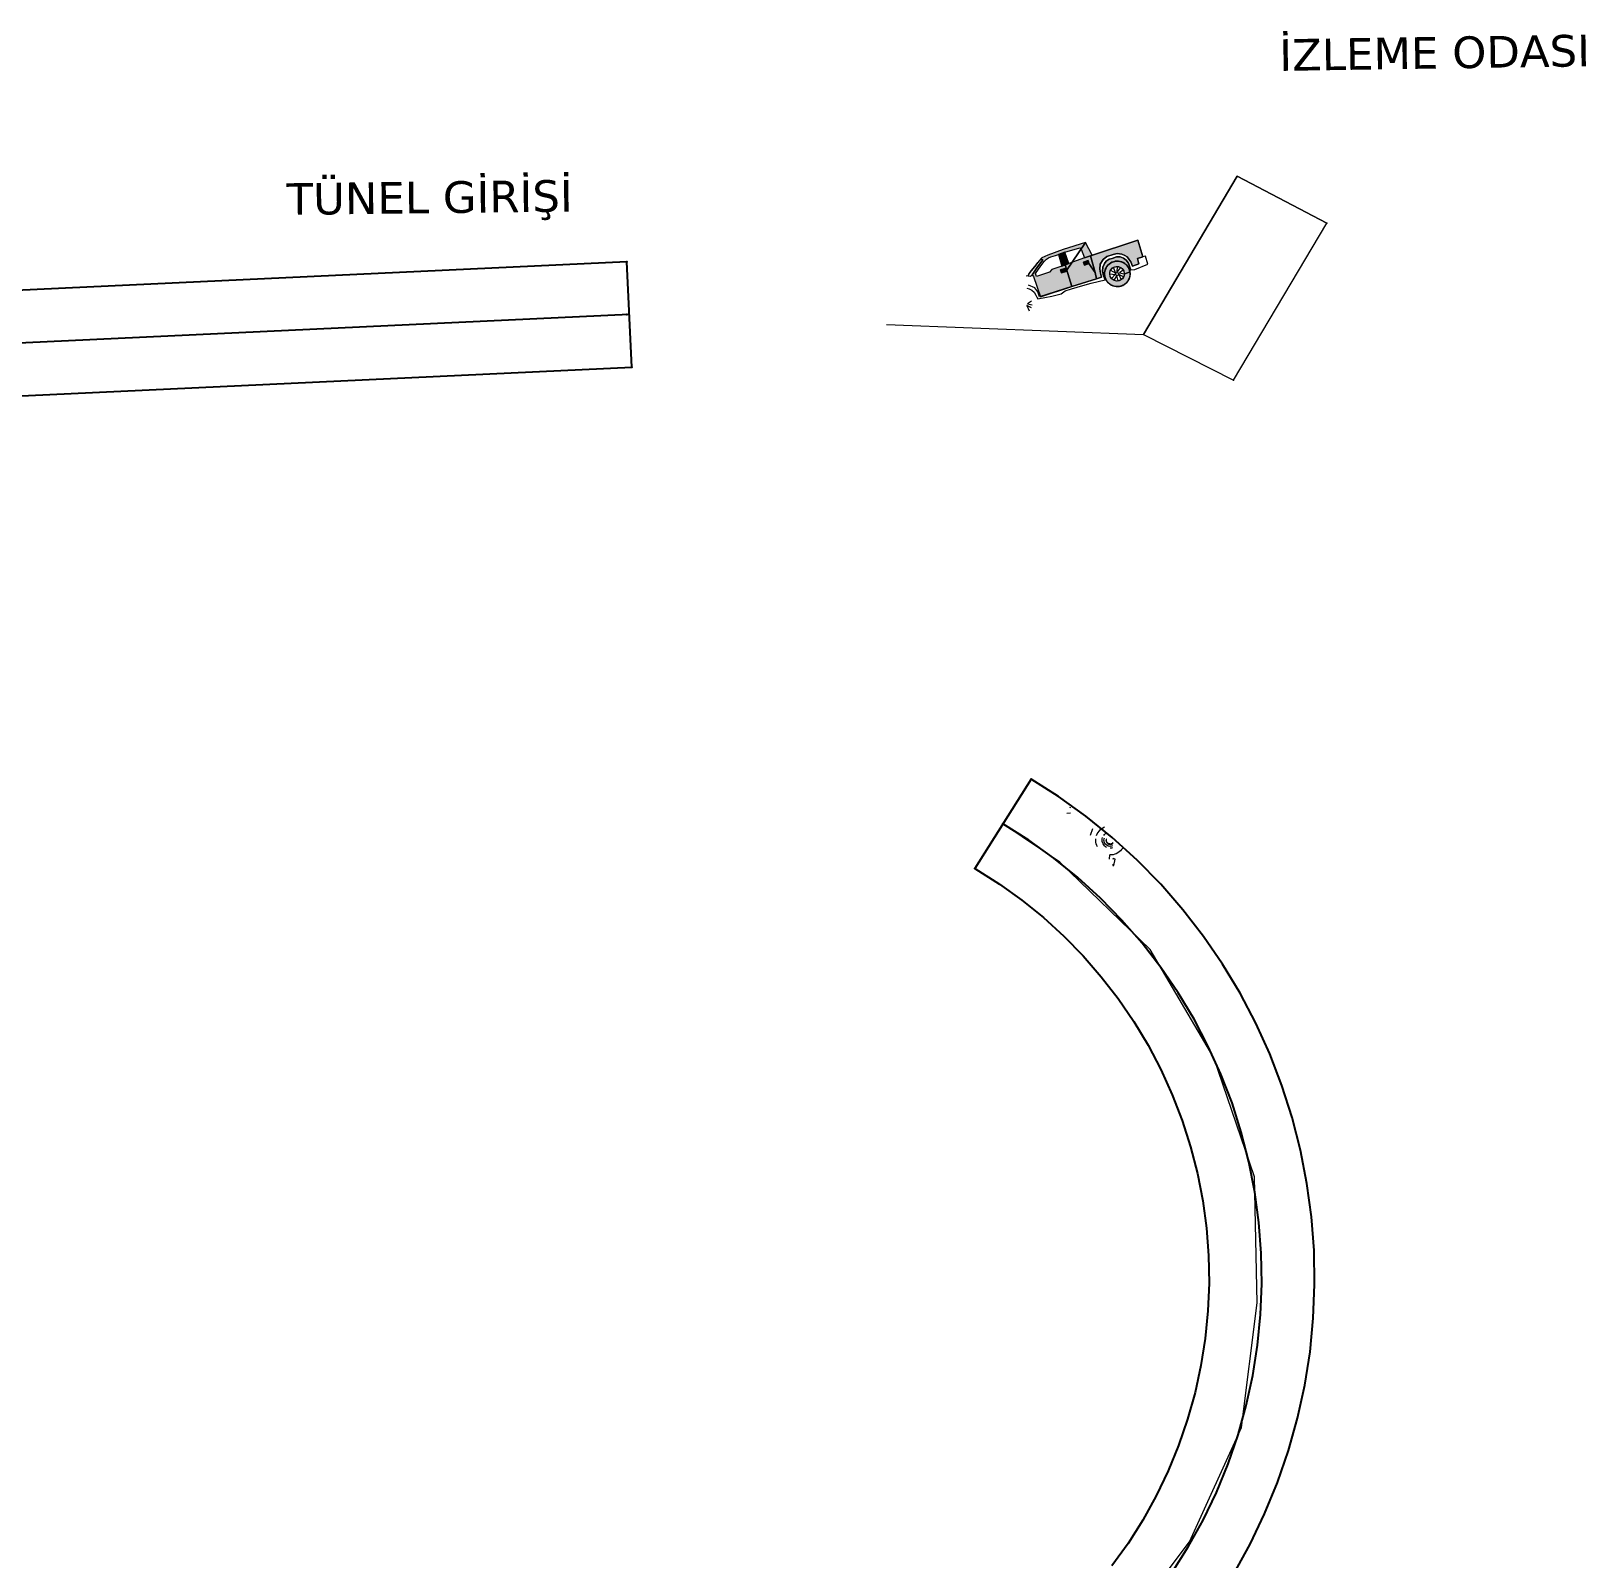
# Model space of a CAD drawing. Extents: x 700390 to 700832, y 4226084 to 4226329.
# Drawn here: x 700464.5 to 700538.2, y 4226218.9 to 4226291.3 of the extents above; entities that cross this region are included whole.
import ezdxf

# ---------------------------------------------------------------- set-up
doc = ezdxf.new("R2010")
doc.units = 0
doc.header["$MEASUREMENT"] = 0
doc.layers.add('1', color=7, linetype='Continuous')
for name, color, linetype, lineweight in [('ARAC_JSB', 18, 'Continuous', 0), ('ARAC_PCAB', 254, 'Continuous', 0), ('GEOFENCE', 3, 'Continuous', 0), ('INIT_COORD', 5, 'Continuous', 0), ('MADAZI_BINA', 9, 'Continuous', 0), ('MADAZI_HAT', 18, 'Continuous', 0), ('MADAZI_NOK', 5, 'Continuous', 0), ('TEXT', 18, 'Continuous', 0)]:
    doc.layers.add(name, color=color, linetype=linetype, lineweight=lineweight)
doc.styles.get("Standard").update_dxf_attribs({"font": 'verdana.ttf'})

msp = doc.modelspace()

# ---------------------------------------------------------------- hatches: boundary and pattern name
at = {"layer": 'ARAC_JSB', "lineweight": 0}
for points in [[(700515.471, 4226252.958), (700515.469, 4226252.961), (700515.468, 4226252.963), (700515.465, 4226252.964), (700515.463, 4226252.965), (700515.46, 4226252.965), (700515.457, 4226252.964), (700515.455, 4226252.963), (700515.453, 4226252.961), (700515.451, 4226252.959), (700515.451, 4226252.956), (700515.451, 4226252.954), (700515.451, 4226252.951), (700515.452, 4226252.948), (700515.454, 4226252.946), (700515.457, 4226252.945), (700515.459, 4226252.944), (700515.462, 4226252.944), (700515.465, 4226252.945), (700515.467, 4226252.946), (700515.469, 4226252.948), (700515.47, 4226252.95), (700515.471, 4226252.953), (700515.471, 4226252.956), (700515.471, 4226252.958)], [(700515.475, 4226252.991), (700515.474, 4226252.994), (700515.472, 4226252.996), (700515.469, 4226252.997), (700515.467, 4226252.998), (700515.464, 4226252.998), (700515.461, 4226252.998), (700515.459, 4226252.996), (700515.457, 4226252.994), (700515.455, 4226252.992), (700515.455, 4226252.99), (700515.455, 4226252.987), (700515.455, 4226252.984), (700515.456, 4226252.982), (700515.458, 4226252.98), (700515.461, 4226252.978), (700515.463, 4226252.977), (700515.466, 4226252.977), (700515.469, 4226252.978), (700515.471, 4226252.979), (700515.473, 4226252.981), (700515.475, 4226252.983), (700515.475, 4226252.986), (700515.475, 4226252.989), (700515.475, 4226252.991)], [(700515.473, 4226252.925), (700515.471, 4226252.927), (700515.47, 4226252.929), (700515.467, 4226252.931), (700515.465, 4226252.931), (700515.462, 4226252.932), (700515.459, 4226252.931), (700515.457, 4226252.93), (700515.455, 4226252.928), (700515.453, 4226252.926), (700515.453, 4226252.923), (700515.452, 4226252.92), (700515.453, 4226252.917), (700515.454, 4226252.915), (700515.456, 4226252.913), (700515.459, 4226252.912), (700515.461, 4226252.911), (700515.464, 4226252.911), (700515.467, 4226252.911), (700515.469, 4226252.913), (700515.471, 4226252.914), (700515.472, 4226252.917), (700515.473, 4226252.919), (700515.473, 4226252.922), (700515.473, 4226252.925)], [(700515.481, 4226252.892), (700515.479, 4226252.895), (700515.477, 4226252.897), (700515.475, 4226252.898), (700515.472, 4226252.899), (700515.47, 4226252.899), (700515.467, 4226252.898), (700515.465, 4226252.897), (700515.463, 4226252.895), (700515.461, 4226252.893), (700515.46, 4226252.89), (700515.46, 4226252.888), (700515.461, 4226252.885), (700515.462, 4226252.883), (700515.464, 4226252.881), (700515.466, 4226252.879), (700515.469, 4226252.878), (700515.472, 4226252.878), (700515.474, 4226252.879), (700515.477, 4226252.88), (700515.479, 4226252.882), (700515.48, 4226252.884), (700515.481, 4226252.887), (700515.481, 4226252.89), (700515.481, 4226252.892)], [(700515.494, 4226252.862), (700515.493, 4226252.864), (700515.491, 4226252.866), (700515.489, 4226252.868), (700515.486, 4226252.868), (700515.483, 4226252.868), (700515.481, 4226252.868), (700515.478, 4226252.867), (700515.476, 4226252.865), (700515.475, 4226252.862), (700515.474, 4226252.86), (700515.474, 4226252.857), (700515.474, 4226252.854), (700515.476, 4226252.852), (700515.478, 4226252.85), (700515.48, 4226252.848), (700515.483, 4226252.848), (700515.485, 4226252.848), (700515.488, 4226252.848), (700515.49, 4226252.849), (700515.492, 4226252.851), (700515.494, 4226252.854), (700515.495, 4226252.856), (700515.495, 4226252.859), (700515.494, 4226252.862)], [(700515.513, 4226252.834), (700515.512, 4226252.836), (700515.51, 4226252.838), (700515.507, 4226252.84), (700515.505, 4226252.841), (700515.502, 4226252.841), (700515.499, 4226252.84), (700515.497, 4226252.839), (700515.495, 4226252.837), (700515.494, 4226252.835), (700515.493, 4226252.832), (700515.493, 4226252.829), (700515.493, 4226252.827), (700515.495, 4226252.824), (700515.496, 4226252.822), (700515.499, 4226252.821), (700515.501, 4226252.82), (700515.504, 4226252.82), (700515.507, 4226252.82), (700515.509, 4226252.822), (700515.511, 4226252.824), (700515.513, 4226252.826), (700515.513, 4226252.829), (700515.514, 4226252.831), (700515.513, 4226252.834)], [(700515.536, 4226252.81), (700515.535, 4226252.812), (700515.533, 4226252.814), (700515.531, 4226252.816), (700515.528, 4226252.817), (700515.526, 4226252.817), (700515.523, 4226252.816), (700515.52, 4226252.815), (700515.518, 4226252.813), (700515.517, 4226252.811), (700515.516, 4226252.808), (700515.516, 4226252.805), (700515.517, 4226252.803), (700515.518, 4226252.8), (700515.52, 4226252.798), (700515.522, 4226252.797), (700515.525, 4226252.796), (700515.528, 4226252.796), (700515.53, 4226252.797), (700515.533, 4226252.798), (700515.535, 4226252.8), (700515.536, 4226252.802), (700515.537, 4226252.805), (700515.537, 4226252.807), (700515.536, 4226252.81)], [(700515.564, 4226252.791), (700515.562, 4226252.793), (700515.561, 4226252.795), (700515.558, 4226252.797), (700515.556, 4226252.797), (700515.553, 4226252.798), (700515.55, 4226252.797), (700515.548, 4226252.796), (700515.546, 4226252.794), (700515.544, 4226252.791), (700515.544, 4226252.789), (700515.543, 4226252.786), (700515.544, 4226252.783), (700515.545, 4226252.781), (700515.547, 4226252.779), (700515.55, 4226252.778), (700515.552, 4226252.777), (700515.555, 4226252.777), (700515.558, 4226252.777), (700515.56, 4226252.779), (700515.562, 4226252.78), (700515.563, 4226252.783), (700515.564, 4226252.785), (700515.564, 4226252.788), (700515.564, 4226252.791)], [(700515.594, 4226252.777), (700515.593, 4226252.779), (700515.591, 4226252.781), (700515.589, 4226252.782), (700515.586, 4226252.783), (700515.583, 4226252.783), (700515.581, 4226252.783), (700515.578, 4226252.781), (700515.576, 4226252.78), (700515.575, 4226252.777), (700515.574, 4226252.775), (700515.574, 4226252.772), (700515.574, 4226252.769), (700515.576, 4226252.767), (700515.578, 4226252.765), (700515.58, 4226252.763), (700515.582, 4226252.763), (700515.585, 4226252.762), (700515.588, 4226252.763), (700515.59, 4226252.764), (700515.592, 4226252.766), (700515.594, 4226252.769), (700515.595, 4226252.771), (700515.595, 4226252.774), (700515.594, 4226252.777)], [(700515.626, 4226252.768), (700515.625, 4226252.771), (700515.623, 4226252.773), (700515.621, 4226252.774), (700515.618, 4226252.775), (700515.616, 4226252.775), (700515.613, 4226252.774), (700515.611, 4226252.773), (700515.609, 4226252.771), (700515.607, 4226252.769), (700515.606, 4226252.766), (700515.606, 4226252.763), (700515.607, 4226252.761), (700515.608, 4226252.758), (700515.61, 4226252.756), (700515.612, 4226252.755), (700515.615, 4226252.754), (700515.618, 4226252.754), (700515.62, 4226252.755), (700515.623, 4226252.756), (700515.625, 4226252.758), (700515.626, 4226252.76), (700515.627, 4226252.763), (700515.627, 4226252.765), (700515.626, 4226252.768)], [(700515.66, 4226252.766), (700515.659, 4226252.768), (700515.657, 4226252.77), (700515.654, 4226252.771), (700515.652, 4226252.772), (700515.649, 4226252.772), (700515.646, 4226252.772), (700515.644, 4226252.77), (700515.642, 4226252.769), (700515.64, 4226252.766), (700515.64, 4226252.764), (700515.64, 4226252.761), (700515.64, 4226252.758), (700515.641, 4226252.756), (700515.643, 4226252.754), (700515.646, 4226252.752), (700515.648, 4226252.752), (700515.651, 4226252.751), (700515.654, 4226252.752), (700515.656, 4226252.753), (700515.658, 4226252.755), (700515.66, 4226252.758), (700515.66, 4226252.76), (700515.66, 4226252.763), (700515.66, 4226252.766)], [(700515.693, 4226252.769), (700515.692, 4226252.771), (700515.69, 4226252.773), (700515.688, 4226252.775), (700515.685, 4226252.776), (700515.682, 4226252.776), (700515.68, 4226252.775), (700515.677, 4226252.774), (700515.675, 4226252.772), (700515.674, 4226252.77), (700515.673, 4226252.767), (700515.673, 4226252.764), (700515.673, 4226252.762), (700515.675, 4226252.759), (700515.677, 4226252.757), (700515.679, 4226252.756), (700515.682, 4226252.755), (700515.684, 4226252.755), (700515.687, 4226252.755), (700515.689, 4226252.757), (700515.691, 4226252.759), (700515.693, 4226252.761), (700515.694, 4226252.764), (700515.694, 4226252.766), (700515.693, 4226252.769)], [(700515.725, 4226252.778), (700515.724, 4226252.781), (700515.722, 4226252.783), (700515.72, 4226252.784), (700515.717, 4226252.785), (700515.714, 4226252.785), (700515.712, 4226252.784), (700515.709, 4226252.783), (700515.707, 4226252.781), (700515.706, 4226252.779), (700515.705, 4226252.776), (700515.705, 4226252.774), (700515.706, 4226252.771), (700515.707, 4226252.769), (700515.709, 4226252.767), (700515.711, 4226252.765), (700515.714, 4226252.764), (700515.716, 4226252.764), (700515.719, 4226252.765), (700515.722, 4226252.766), (700515.724, 4226252.768), (700515.725, 4226252.77), (700515.726, 4226252.773), (700515.726, 4226252.776), (700515.725, 4226252.778)], [(700515.755, 4226252.793), (700515.754, 4226252.796), (700515.752, 4226252.798), (700515.75, 4226252.799), (700515.747, 4226252.8), (700515.744, 4226252.8), (700515.742, 4226252.799), (700515.739, 4226252.798), (700515.737, 4226252.796), (700515.736, 4226252.794), (700515.735, 4226252.791), (700515.735, 4226252.789), (700515.736, 4226252.786), (700515.737, 4226252.783), (700515.739, 4226252.781), (700515.741, 4226252.78), (700515.744, 4226252.779), (700515.746, 4226252.779), (700515.749, 4226252.78), (700515.752, 4226252.781), (700515.754, 4226252.783), (700515.755, 4226252.785), (700515.756, 4226252.788), (700515.756, 4226252.791), (700515.755, 4226252.793)], [(700515.782, 4226252.813), (700515.781, 4226252.816), (700515.779, 4226252.818), (700515.777, 4226252.819), (700515.774, 4226252.82), (700515.771, 4226252.82), (700515.769, 4226252.819), (700515.766, 4226252.818), (700515.764, 4226252.816), (700515.763, 4226252.814), (700515.762, 4226252.811), (700515.762, 4226252.809), (700515.762, 4226252.806), (700515.764, 4226252.803), (700515.766, 4226252.801), (700515.768, 4226252.8), (700515.771, 4226252.799), (700515.773, 4226252.799), (700515.776, 4226252.8), (700515.778, 4226252.801), (700515.78, 4226252.803), (700515.782, 4226252.805), (700515.783, 4226252.808), (700515.783, 4226252.811), (700515.782, 4226252.813)]]:
    msp.add_hatch(color=256, dxfattribs=at).paths.add_polyline_path(points)
at = {"layer": 'ARAC_PCAB', "lineweight": 0}
for color, points in [(256, [(700514.477, 4226281.258), (700513.422, 4226280.934), (700512.693, 4226280.665), (700512.413, 4226280.533), (700512.362, 4226280.485), (700512.466, 4226280.441), (700512.209, 4226280.115), (700511.959, 4226279.724), (700512.024, 4226279.65), (700512.341, 4226278.695), (700513.833, 4226279.184), (700513.519, 4226280.205), (700513.357, 4226280.144), (700512.877, 4226279.982), (700512.775, 4226279.863), (700512.152, 4226279.649), (700512.114, 4226279.789), (700512.358, 4226280.151), (700512.519, 4226280.354), (700512.633, 4226280.467), (700512.721, 4226280.532), (700512.841, 4226280.579), (700513.061, 4226280.651), (700513.208, 4226280.697), (700513.493, 4226280.797), (700514.207, 4226281.016), (700514.27, 4226280.952), (700514.431, 4226280.528), (700514.715, 4226280.634), (700514.797, 4226280.661), (700514.477, 4226281.258), (700513.546, 4226279.884), (700513.341, 4226279.819), (700513.296, 4226279.962), (700513.501, 4226280.037), (700513.546, 4226279.884)]), (256, [(700516.951, 4226281.377), (700514.715, 4226280.634), (700514.94, 4226279.846), (700515, 4226279.536), (700515.24, 4226279.614), (700515.188, 4226279.801), (700515.16, 4226279.999), (700515.177, 4226280.227), (700515.317, 4226280.463), (700515.492, 4226280.596), (700515.791, 4226280.699), (700515.981, 4226280.738), (700516.197, 4226280.707), (700516.344, 4226280.648), (700516.451, 4226280.576), (700516.534, 4226280.468), (700516.619, 4226280.34), (700516.71, 4226280.132), (700517.013, 4226280.243), (700516.95, 4226280.498), (700517.199, 4226280.58), (700516.951, 4226281.377)]), (256, [(700512.362, 4226280.485), (700512.217, 4226280.317), (700512.068, 4226280.129), (700511.896, 4226279.92), (700511.803, 4226279.796), (700511.758, 4226279.686), (700511.77, 4226279.681), (700511.815, 4226279.789), (700511.906, 4226279.912), (700512.079, 4226280.121), (700512.227, 4226280.309), (700512.372, 4226280.476), (700512.374, 4226280.48), (700512.362, 4226280.485)]), (251, [(700513.493, 4226280.797), (700513.208, 4226280.697), (700513.357, 4226280.144), (700513.689, 4226280.268), (700513.493, 4226280.797)]), (256, [(700514.94, 4226279.846), (700514.715, 4226280.634), (700514.431, 4226280.528), (700513.689, 4226280.268), (700513.519, 4226280.205), (700513.833, 4226279.184), (700515, 4226279.536), (700514.94, 4226279.846), (700514.644, 4226280.261), (700514.426, 4226280.189), (700514.38, 4226280.332), (700514.599, 4226280.401), (700514.644, 4226280.261)]), (251, [(700514.599, 4226280.401), (700514.38, 4226280.332), (700514.426, 4226280.189), (700514.644, 4226280.261), (700514.599, 4226280.401)]), (251, [(700516.556, 4226280.144), (700516.515, 4226280.275), (700516.403, 4226280.424), (700516.28, 4226280.513), (700516.128, 4226280.581), (700515.952, 4226280.579), (700515.738, 4226280.508), (700515.607, 4226280.475), (700515.46, 4226280.378), (700515.378, 4226280.262), (700515.3, 4226280.085), (700515.288, 4226279.908), (700515.334, 4226279.683), (700515.408, 4226279.497), (700515.439, 4226279.522), (700515.411, 4226279.596), (700515.392, 4226279.673), (700515.384, 4226279.751), (700515.386, 4226279.83), (700515.398, 4226279.908), (700515.421, 4226279.984), (700515.453, 4226280.056), (700515.494, 4226280.124), (700515.544, 4226280.185), (700515.601, 4226280.239), (700515.665, 4226280.286), (700515.734, 4226280.323), (700515.808, 4226280.352), (700515.885, 4226280.37), (700515.964, 4226280.378), (700516.043, 4226280.376), (700516.121, 4226280.364), (700516.196, 4226280.341), (700516.268, 4226280.309), (700516.336, 4226280.268), (700516.397, 4226280.218), (700516.451, 4226280.161), (700516.498, 4226280.097), (700516.536, 4226280.028), (700516.564, 4226279.954), (700516.626, 4226279.959), (700516.556, 4226280.144)]), (59, [(700516.582, 4226279.877), (700516.564, 4226279.954), (700516.536, 4226280.028), (700516.498, 4226280.097), (700516.451, 4226280.161), (700516.397, 4226280.218), (700516.336, 4226280.268), (700516.268, 4226280.309), (700516.196, 4226280.341), (700516.121, 4226280.364), (700516.043, 4226280.376), (700515.964, 4226280.378), (700515.885, 4226280.37), (700515.808, 4226280.352), (700515.734, 4226280.323), (700515.665, 4226280.286), (700515.601, 4226280.239), (700515.544, 4226280.185), (700515.494, 4226280.124), (700515.453, 4226280.056), (700515.421, 4226279.984), (700515.398, 4226279.908), (700515.386, 4226279.83), (700515.384, 4226279.751), (700515.392, 4226279.673), (700515.411, 4226279.596), (700515.439, 4226279.522), (700515.477, 4226279.453), (700515.523, 4226279.389), (700515.577, 4226279.332), (700515.639, 4226279.282), (700515.706, 4226279.241), (700515.778, 4226279.209), (700515.854, 4226279.186), (700515.932, 4226279.174), (700516.011, 4226279.172), (700516.089, 4226279.18), (700516.166, 4226279.198), (700516.24, 4226279.227), (700516.309, 4226279.264), (700516.373, 4226279.311), (700516.43, 4226279.365), (700516.48, 4226279.426), (700516.521, 4226279.494), (700516.554, 4226279.566), (700516.576, 4226279.642), (700516.588, 4226279.72), (700516.59, 4226279.799), (700516.582, 4226279.877), (700516.316, 4226279.765), (700516.308, 4226279.705), (700516.29, 4226279.648), (700516.262, 4226279.595), (700516.225, 4226279.547), (700516.181, 4226279.507), (700516.13, 4226279.475), (700516.074, 4226279.452), (700516.015, 4226279.44), (700515.955, 4226279.437), (700515.896, 4226279.445), (700515.839, 4226279.464), (700515.786, 4226279.492), (700515.738, 4226279.528), (700515.698, 4226279.573), (700515.666, 4226279.624), (700515.643, 4226279.679), (700515.63, 4226279.738), (700515.628, 4226279.798), (700515.636, 4226279.857), (700515.654, 4226279.915), (700515.682, 4226279.968), (700515.719, 4226280.015), (700515.764, 4226280.056), (700515.814, 4226280.088), (700515.87, 4226280.11), (700515.929, 4226280.123), (700515.989, 4226280.126), (700516.048, 4226280.117), (700516.105, 4226280.099), (700516.158, 4226280.071), (700516.206, 4226280.034), (700516.246, 4226279.99), (700516.278, 4226279.939), (700516.301, 4226279.883), (700516.314, 4226279.825), (700516.316, 4226279.765)]), (251, [(700513.501, 4226280.037), (700513.296, 4226279.962), (700513.341, 4226279.819), (700513.546, 4226279.884), (700513.501, 4226280.037)])]:
    msp.add_hatch(color=color, dxfattribs=at).paths.add_polyline_path(points)

# ---------------------------------------------------------------- linework, layer by layer
at = {"linetype": 'Continuous'}
for p in [(700492.756, 4226280.351, 1120), (700492.756, 4226277.854, 1120), (700492.992, 4226275.357, 1120), (700511.902, 4226255.838, 1095.046), (700510.569, 4226253.723, 1095.046), (700509.235, 4226251.609, 1095.046)]:
    msp.add_point(p, dxfattribs=at)
at = {"layer": '1', "color": 7}
for points in [[(700492.756, 4226280.351, 1120), (700462.799, 4226278.941, 1117.002)], [(700463.063, 4226273.947, 1117.002), (700492.992, 4226275.357, 1120), (700492.756, 4226280.351, 1120)], [(700492.874, 4226277.854, 1120), (700462.931, 4226276.444, 1117.002)], [(700521.499, 4226218.201, 1099.758), (700522.274, 4226219.6, 1099.584), (700522.965, 4226221.043, 1099.409), (700523.573, 4226222.523, 1099.235), (700524.092, 4226224.037, 1099.06), (700524.523, 4226225.577, 1098.886), (700524.863, 4226227.14, 1098.711), (700525.113, 4226228.72, 1098.537), (700525.269, 4226230.313, 1098.362), (700525.333, 4226231.91, 1098.188), (700525.304, 4226233.51, 1098.013), (700525.182, 4226235.105, 1097.839), (700524.968, 4226236.69, 1097.664), (700524.662, 4226238.261, 1097.49), (700524.263, 4226239.811, 1097.315), (700523.777, 4226241.334, 1097.14), (700523.203, 4226242.826, 1096.966), (700522.543, 4226244.283, 1096.791), (700521.8, 4226245.701, 1096.617), (700520.974, 4226247.072, 1096.442), (700520.071, 4226248.392, 1096.268), (700519.092, 4226249.657, 1096.093), (700518.042, 4226250.863, 1095.919), (700516.923, 4226252.007, 1095.744), (700515.74, 4226253.083, 1095.57), (700514.497, 4226254.089, 1095.395), (700513.196, 4226255.022, 1095.221), (700511.903, 4226255.837, 1095.046), (700509.235, 4226251.609, 1095.046), (700510.402, 4226250.872, 1095.221), (700511.465, 4226250.109, 1095.395), (700512.484, 4226249.287, 1095.57), (700513.451, 4226248.407, 1095.744), (700514.366, 4226247.471, 1095.919), (700515.226, 4226246.483, 1096.093), (700516.027, 4226245.448, 1096.268), (700516.766, 4226244.368, 1096.442), (700517.44, 4226243.247, 1096.617), (700518.049, 4226242.089, 1096.791), (700518.589, 4226240.896, 1096.966), (700519.059, 4226239.674, 1097.14), (700519.457, 4226238.427, 1097.315), (700519.782, 4226237.159, 1097.49), (700520.032, 4226235.876, 1097.664), (700520.208, 4226234.579, 1097.839), (700520.308, 4226233.274, 1098.013), (700520.331, 4226231.966, 1098.188), (700520.279, 4226230.657, 1098.362), (700520.151, 4226229.354, 1098.537), (700519.947, 4226228.062, 1098.711), (700519.669, 4226226.783, 1098.886), (700519.316, 4226225.523, 1099.06), (700518.891, 4226224.285, 1099.235), (700518.395, 4226223.075, 1099.409), (700517.828, 4226221.894, 1099.584), (700517.195, 4226220.749, 1099.758), (700516.496, 4226219.643, 1099.933), (700515.733, 4226218.579, 1100.108)], [(700518.57, 4226218.246, 1099.933), (700519.347, 4226219.475, 1099.758), (700520.051, 4226220.747, 1099.584), (700520.68, 4226222.059, 1099.409), (700521.232, 4226223.404, 1099.235), (700521.704, 4226224.78, 1099.06), (700522.096, 4226226.18, 1098.886), (700522.405, 4226227.601, 1098.711), (700522.632, 4226229.037, 1098.537), (700522.774, 4226230.485, 1098.362), (700522.832, 4226231.938, 1098.188), (700522.806, 4226233.392, 1098.013), (700522.695, 4226234.842, 1097.839), (700522.5, 4226236.283, 1097.664), (700522.222, 4226237.71, 1097.49), (700521.86, 4226239.119, 1097.315), (700521.418, 4226240.504, 1097.14), (700520.896, 4226241.861, 1096.966), (700520.296, 4226243.186, 1096.791), (700519.62, 4226244.474, 1096.617), (700518.87, 4226245.72, 1096.442), (700518.049, 4226246.92, 1096.268), (700517.159, 4226248.07, 1096.093), (700516.204, 4226249.167, 1095.919), (700515.187, 4226250.207, 1095.744), (700514.112, 4226251.185, 1095.57), (700512.981, 4226252.099, 1095.395), (700511.799, 4226252.947, 1095.221), (700510.569, 4226253.723, 1095.046)]]:
    msp.add_polyline3d(points, dxfattribs=at)
at = {"layer": 'ARAC_JSB', "lineweight": 0}
for p, q in [((700513.749, 4226254.521), (700513.736, 4226254.463)), ((700513.769, 4226254.227), (700513.591, 4226254.223)), ((700514.711, 4226253.193), (700514.823, 4226253.5)), ((700514.967, 4226252.939), (700514.971, 4226253.02)), ((700515.007, 4226253.176), (700515.038, 4226253.25)), ((700515.038, 4226253.25), (700515.078, 4226253.32)), ((700515.078, 4226253.32), (700515.125, 4226253.385)), ((700515.125, 4226253.385), (700515.18, 4226253.444)), ((700515.18, 4226253.444), (700515.241, 4226253.496)), ((700515.241, 4226253.496), (700515.308, 4226253.541)), ((700515.269, 4226252.954), (700515.274, 4226253.014)), ((700515.273, 4226252.894), (700515.269, 4226252.954)), ((700515.274, 4226253.014), (700515.289, 4226253.072)), ((700515.308, 4226253.541), (700515.38, 4226253.578)), ((700515.344, 4226253.177), (700515.383, 4226253.222)), ((700515.355, 4226252.958), (700515.362, 4226253.01)), ((700515.358, 4226252.906), (700515.355, 4226252.958)), ((700515.362, 4226253.01), (700515.377, 4226253.06)), ((700515.383, 4226253.222), (700515.429, 4226253.261)), ((700515.465, 4226252.988), (700515.461, 4226252.955)), ((700515.461, 4226252.955), (700515.463, 4226252.921)), ((700514.972, 4226252.859), (700514.967, 4226252.939)), ((700514.987, 4226252.78), (700514.972, 4226252.859)), ((700515.011, 4226252.703), (700514.987, 4226252.78)), ((700515.043, 4226252.629), (700515.011, 4226252.703)), ((700515.287, 4226252.836), (700515.273, 4226252.894)), ((700515.309, 4226252.781), (700515.287, 4226252.836)), ((700515.34, 4226252.729), (700515.309, 4226252.781)), ((700515.378, 4226252.683), (700515.34, 4226252.729)), ((700515.371, 4226252.855), (700515.358, 4226252.906)), ((700515.392, 4226252.807), (700515.371, 4226252.855)), ((700515.423, 4226252.644), (700515.378, 4226252.683)), ((700515.421, 4226252.764), (700515.392, 4226252.807)), ((700515.458, 4226252.726), (700515.421, 4226252.764)), ((700515.474, 4226252.612), (700515.423, 4226252.644)), ((700515.501, 4226252.696), (700515.458, 4226252.726)), ((700515.463, 4226252.921), (700515.47, 4226252.889)), ((700515.47, 4226252.889), (700515.484, 4226252.858)), ((700515.484, 4226252.858), (700515.503, 4226252.83)), ((700515.548, 4226252.674), (700515.501, 4226252.696)), ((700515.503, 4226252.83), (700515.526, 4226252.807)), ((700515.526, 4226252.807), (700515.554, 4226252.787)), ((700515.599, 4226252.661), (700515.548, 4226252.674)), ((700515.554, 4226252.787), (700515.584, 4226252.773)), ((700515.584, 4226252.773), (700515.616, 4226252.765)), ((700515.651, 4226252.657), (700515.599, 4226252.661)), ((700515.612, 4226252.055), (700515.628, 4226252.254)), ((700515.616, 4226252.765), (700515.65, 4226252.762)), ((700515.705, 4226252.254), (700515.624, 4226252.254)), ((700515.706, 4226252.573), (700515.647, 4226252.569)), ((700515.65, 4226252.762), (700515.683, 4226252.765)), ((700515.703, 4226252.662), (700515.651, 4226252.657)), ((700515.683, 4226252.765), (700515.715, 4226252.775)), ((700515.753, 4226252.677), (700515.703, 4226252.662)), ((700515.784, 4226252.264), (700515.705, 4226252.254)), ((700515.764, 4226252.587), (700515.706, 4226252.573)), ((700515.715, 4226252.775), (700515.745, 4226252.79)), ((700515.745, 4226252.79), (700515.772, 4226252.81)), ((700515.863, 4226252.284), (700515.784, 4226252.264)), ((700515.938, 4226252.312), (700515.863, 4226252.284)), ((700516.01, 4226252.348), (700515.938, 4226252.312)), ((700516.076, 4226252.393), (700516.01, 4226252.348)), ((700516.138, 4226252.445), (700516.076, 4226252.393)), ((700516.192, 4226252.504), (700516.138, 4226252.445)), ((700516.24, 4226252.569), (700516.192, 4226252.504)), ((700515.773, 4226251.814), (700515.767, 4226251.759)), ((700515.767, 4226251.759), (700515.823, 4226251.747)), ((700515.79, 4226252.083), (700515.781, 4226252.031)), ((700515.881, 4226252.059), (700515.79, 4226252.083)), ((700515.823, 4226251.747), (700515.881, 4226252.059))]:
    msp.add_line(p, q, dxfattribs=at)
for points in [[(700515.471, 4226252.958, 0), (700515.469, 4226252.961, 0), (700515.468, 4226252.963, 0), (700515.465, 4226252.964, 0), (700515.463, 4226252.965, 0), (700515.46, 4226252.965, 0), (700515.457, 4226252.964, 0), (700515.455, 4226252.963, 0), (700515.453, 4226252.961, 0), (700515.451, 4226252.959, 0), (700515.451, 4226252.956, 0), (700515.451, 4226252.954, 0), (700515.451, 4226252.951, 0), (700515.452, 4226252.948, 0), (700515.454, 4226252.946, 0), (700515.457, 4226252.945, 0), (700515.459, 4226252.944, 0), (700515.462, 4226252.944, 0), (700515.465, 4226252.945, 0), (700515.467, 4226252.946, 0), (700515.469, 4226252.948, 0), (700515.47, 4226252.95, 0), (700515.471, 4226252.953, 0), (700515.471, 4226252.956, 0), (700515.471, 4226252.958, 0)], [(700515.475, 4226252.991, 0), (700515.474, 4226252.994, 0), (700515.472, 4226252.996, 0), (700515.469, 4226252.997, 0), (700515.467, 4226252.998, 0), (700515.464, 4226252.998, 0), (700515.461, 4226252.998, 0), (700515.459, 4226252.996, 0), (700515.457, 4226252.994, 0), (700515.455, 4226252.992, 0), (700515.455, 4226252.99, 0), (700515.455, 4226252.987, 0), (700515.455, 4226252.984, 0), (700515.456, 4226252.982, 0), (700515.458, 4226252.98, 0), (700515.461, 4226252.978, 0), (700515.463, 4226252.977, 0), (700515.466, 4226252.977, 0), (700515.469, 4226252.978, 0), (700515.471, 4226252.979, 0), (700515.473, 4226252.981, 0), (700515.475, 4226252.983, 0), (700515.475, 4226252.986, 0), (700515.475, 4226252.989, 0), (700515.475, 4226252.991, 0)], [(700515.473, 4226252.925, 0), (700515.471, 4226252.927, 0), (700515.47, 4226252.929, 0), (700515.467, 4226252.931, 0), (700515.465, 4226252.931, 0), (700515.462, 4226252.932, 0), (700515.459, 4226252.931, 0), (700515.457, 4226252.93, 0), (700515.455, 4226252.928, 0), (700515.453, 4226252.926, 0), (700515.453, 4226252.923, 0), (700515.452, 4226252.92, 0), (700515.453, 4226252.917, 0), (700515.454, 4226252.915, 0), (700515.456, 4226252.913, 0), (700515.459, 4226252.912, 0), (700515.461, 4226252.911, 0), (700515.464, 4226252.911, 0), (700515.467, 4226252.911, 0), (700515.469, 4226252.913, 0), (700515.471, 4226252.914, 0), (700515.472, 4226252.917, 0), (700515.473, 4226252.919, 0), (700515.473, 4226252.922, 0), (700515.473, 4226252.925, 0)], [(700515.481, 4226252.892, 0), (700515.479, 4226252.895, 0), (700515.477, 4226252.897, 0), (700515.475, 4226252.898, 0), (700515.472, 4226252.899, 0), (700515.47, 4226252.899, 0), (700515.467, 4226252.898, 0), (700515.465, 4226252.897, 0), (700515.463, 4226252.895, 0), (700515.461, 4226252.893, 0), (700515.46, 4226252.89, 0), (700515.46, 4226252.888, 0), (700515.461, 4226252.885, 0), (700515.462, 4226252.883, 0), (700515.464, 4226252.881, 0), (700515.466, 4226252.879, 0), (700515.469, 4226252.878, 0), (700515.472, 4226252.878, 0), (700515.474, 4226252.879, 0), (700515.477, 4226252.88, 0), (700515.479, 4226252.882, 0), (700515.48, 4226252.884, 0), (700515.481, 4226252.887, 0), (700515.481, 4226252.89, 0), (700515.481, 4226252.892, 0)], [(700515.494, 4226252.862, 0), (700515.493, 4226252.864, 0), (700515.491, 4226252.866, 0), (700515.489, 4226252.868, 0), (700515.486, 4226252.868, 0), (700515.483, 4226252.868, 0), (700515.481, 4226252.868, 0), (700515.478, 4226252.867, 0), (700515.476, 4226252.865, 0), (700515.475, 4226252.862, 0), (700515.474, 4226252.86, 0), (700515.474, 4226252.857, 0), (700515.474, 4226252.854, 0), (700515.476, 4226252.852, 0), (700515.478, 4226252.85, 0), (700515.48, 4226252.848, 0), (700515.483, 4226252.848, 0), (700515.485, 4226252.848, 0), (700515.488, 4226252.848, 0), (700515.49, 4226252.849, 0), (700515.492, 4226252.851, 0), (700515.494, 4226252.854, 0), (700515.495, 4226252.856, 0), (700515.495, 4226252.859, 0), (700515.494, 4226252.862, 0)], [(700515.513, 4226252.834, 0), (700515.512, 4226252.836, 0), (700515.51, 4226252.838, 0), (700515.507, 4226252.84, 0), (700515.505, 4226252.841, 0), (700515.502, 4226252.841, 0), (700515.499, 4226252.84, 0), (700515.497, 4226252.839, 0), (700515.495, 4226252.837, 0), (700515.494, 4226252.835, 0), (700515.493, 4226252.832, 0), (700515.493, 4226252.829, 0), (700515.493, 4226252.827, 0), (700515.495, 4226252.824, 0), (700515.496, 4226252.822, 0), (700515.499, 4226252.821, 0), (700515.501, 4226252.82, 0), (700515.504, 4226252.82, 0), (700515.507, 4226252.82, 0), (700515.509, 4226252.822, 0), (700515.511, 4226252.824, 0), (700515.513, 4226252.826, 0), (700515.513, 4226252.829, 0), (700515.514, 4226252.831, 0), (700515.513, 4226252.834, 0)], [(700515.536, 4226252.81, 0), (700515.535, 4226252.812, 0), (700515.533, 4226252.814, 0), (700515.531, 4226252.816, 0), (700515.528, 4226252.817, 0), (700515.526, 4226252.817, 0), (700515.523, 4226252.816, 0), (700515.52, 4226252.815, 0), (700515.518, 4226252.813, 0), (700515.517, 4226252.811, 0), (700515.516, 4226252.808, 0), (700515.516, 4226252.805, 0), (700515.517, 4226252.803, 0), (700515.518, 4226252.8, 0), (700515.52, 4226252.798, 0), (700515.522, 4226252.797, 0), (700515.525, 4226252.796, 0), (700515.528, 4226252.796, 0), (700515.53, 4226252.797, 0), (700515.533, 4226252.798, 0), (700515.535, 4226252.8, 0), (700515.536, 4226252.802, 0), (700515.537, 4226252.805, 0), (700515.537, 4226252.807, 0), (700515.536, 4226252.81, 0)], [(700515.564, 4226252.791, 0), (700515.562, 4226252.793, 0), (700515.561, 4226252.795, 0), (700515.558, 4226252.797, 0), (700515.556, 4226252.797, 0), (700515.553, 4226252.798, 0), (700515.55, 4226252.797, 0), (700515.548, 4226252.796, 0), (700515.546, 4226252.794, 0), (700515.544, 4226252.791, 0), (700515.544, 4226252.789, 0), (700515.543, 4226252.786, 0), (700515.544, 4226252.783, 0), (700515.545, 4226252.781, 0), (700515.547, 4226252.779, 0), (700515.55, 4226252.778, 0), (700515.552, 4226252.777, 0), (700515.555, 4226252.777, 0), (700515.558, 4226252.777, 0), (700515.56, 4226252.779, 0), (700515.562, 4226252.78, 0), (700515.563, 4226252.783, 0), (700515.564, 4226252.785, 0), (700515.564, 4226252.788, 0), (700515.564, 4226252.791, 0)], [(700515.594, 4226252.777, 0), (700515.593, 4226252.779, 0), (700515.591, 4226252.781, 0), (700515.589, 4226252.782, 0), (700515.586, 4226252.783, 0), (700515.583, 4226252.783, 0), (700515.581, 4226252.783, 0), (700515.578, 4226252.781, 0), (700515.576, 4226252.78, 0), (700515.575, 4226252.777, 0), (700515.574, 4226252.775, 0), (700515.574, 4226252.772, 0), (700515.574, 4226252.769, 0), (700515.576, 4226252.767, 0), (700515.578, 4226252.765, 0), (700515.58, 4226252.763, 0), (700515.582, 4226252.763, 0), (700515.585, 4226252.762, 0), (700515.588, 4226252.763, 0), (700515.59, 4226252.764, 0), (700515.592, 4226252.766, 0), (700515.594, 4226252.769, 0), (700515.595, 4226252.771, 0), (700515.595, 4226252.774, 0), (700515.594, 4226252.777, 0)], [(700515.626, 4226252.768, 0), (700515.625, 4226252.771, 0), (700515.623, 4226252.773, 0), (700515.621, 4226252.774, 0), (700515.618, 4226252.775, 0), (700515.616, 4226252.775, 0), (700515.613, 4226252.774, 0), (700515.611, 4226252.773, 0), (700515.609, 4226252.771, 0), (700515.607, 4226252.769, 0), (700515.606, 4226252.766, 0), (700515.606, 4226252.763, 0), (700515.607, 4226252.761, 0), (700515.608, 4226252.758, 0), (700515.61, 4226252.756, 0), (700515.612, 4226252.755, 0), (700515.615, 4226252.754, 0), (700515.618, 4226252.754, 0), (700515.62, 4226252.755, 0), (700515.623, 4226252.756, 0), (700515.625, 4226252.758, 0), (700515.626, 4226252.76, 0), (700515.627, 4226252.763, 0), (700515.627, 4226252.765, 0), (700515.626, 4226252.768, 0)], [(700515.66, 4226252.766, 0), (700515.659, 4226252.768, 0), (700515.657, 4226252.77, 0), (700515.654, 4226252.771, 0), (700515.652, 4226252.772, 0), (700515.649, 4226252.772, 0), (700515.646, 4226252.772, 0), (700515.644, 4226252.77, 0), (700515.642, 4226252.769, 0), (700515.64, 4226252.766, 0), (700515.64, 4226252.764, 0), (700515.64, 4226252.761, 0), (700515.64, 4226252.758, 0), (700515.641, 4226252.756, 0), (700515.643, 4226252.754, 0), (700515.646, 4226252.752, 0), (700515.648, 4226252.752, 0), (700515.651, 4226252.751, 0), (700515.654, 4226252.752, 0), (700515.656, 4226252.753, 0), (700515.658, 4226252.755, 0), (700515.66, 4226252.758, 0), (700515.66, 4226252.76, 0), (700515.66, 4226252.763, 0), (700515.66, 4226252.766, 0)], [(700515.693, 4226252.769, 0), (700515.692, 4226252.771, 0), (700515.69, 4226252.773, 0), (700515.688, 4226252.775, 0), (700515.685, 4226252.776, 0), (700515.682, 4226252.776, 0), (700515.68, 4226252.775, 0), (700515.677, 4226252.774, 0), (700515.675, 4226252.772, 0), (700515.674, 4226252.77, 0), (700515.673, 4226252.767, 0), (700515.673, 4226252.764, 0), (700515.673, 4226252.762, 0), (700515.675, 4226252.759, 0), (700515.677, 4226252.757, 0), (700515.679, 4226252.756, 0), (700515.682, 4226252.755, 0), (700515.684, 4226252.755, 0), (700515.687, 4226252.755, 0), (700515.689, 4226252.757, 0), (700515.691, 4226252.759, 0), (700515.693, 4226252.761, 0), (700515.694, 4226252.764, 0), (700515.694, 4226252.766, 0), (700515.693, 4226252.769, 0)], [(700515.725, 4226252.778, 0), (700515.724, 4226252.781, 0), (700515.722, 4226252.783, 0), (700515.72, 4226252.784, 0), (700515.717, 4226252.785, 0), (700515.714, 4226252.785, 0), (700515.712, 4226252.784, 0), (700515.709, 4226252.783, 0), (700515.707, 4226252.781, 0), (700515.706, 4226252.779, 0), (700515.705, 4226252.776, 0), (700515.705, 4226252.774, 0), (700515.706, 4226252.771, 0), (700515.707, 4226252.769, 0), (700515.709, 4226252.767, 0), (700515.711, 4226252.765, 0), (700515.714, 4226252.764, 0), (700515.716, 4226252.764, 0), (700515.719, 4226252.765, 0), (700515.722, 4226252.766, 0), (700515.724, 4226252.768, 0), (700515.725, 4226252.77, 0), (700515.726, 4226252.773, 0), (700515.726, 4226252.776, 0), (700515.725, 4226252.778, 0)], [(700515.755, 4226252.793, 0), (700515.754, 4226252.796, 0), (700515.752, 4226252.798, 0), (700515.75, 4226252.799, 0), (700515.747, 4226252.8, 0), (700515.744, 4226252.8, 0), (700515.742, 4226252.799, 0), (700515.739, 4226252.798, 0), (700515.737, 4226252.796, 0), (700515.736, 4226252.794, 0), (700515.735, 4226252.791, 0), (700515.735, 4226252.789, 0), (700515.736, 4226252.786, 0), (700515.737, 4226252.783, 0), (700515.739, 4226252.781, 0), (700515.741, 4226252.78, 0), (700515.744, 4226252.779, 0), (700515.746, 4226252.779, 0), (700515.749, 4226252.78, 0), (700515.752, 4226252.781, 0), (700515.754, 4226252.783, 0), (700515.755, 4226252.785, 0), (700515.756, 4226252.788, 0), (700515.756, 4226252.791, 0), (700515.755, 4226252.793, 0)], [(700515.782, 4226252.813, 0), (700515.781, 4226252.816, 0), (700515.779, 4226252.818, 0), (700515.777, 4226252.819, 0), (700515.774, 4226252.82, 0), (700515.771, 4226252.82, 0), (700515.769, 4226252.819, 0), (700515.766, 4226252.818, 0), (700515.764, 4226252.816, 0), (700515.763, 4226252.814, 0), (700515.762, 4226252.811, 0), (700515.762, 4226252.809, 0), (700515.762, 4226252.806, 0), (700515.764, 4226252.803, 0), (700515.766, 4226252.801, 0), (700515.768, 4226252.8, 0), (700515.771, 4226252.799, 0), (700515.773, 4226252.799, 0), (700515.776, 4226252.8, 0), (700515.778, 4226252.801, 0), (700515.78, 4226252.803, 0), (700515.782, 4226252.805, 0), (700515.783, 4226252.808, 0), (700515.783, 4226252.811, 0), (700515.782, 4226252.813, 0)]]:
    msp.add_polyline3d(points, close=True, dxfattribs=at)
at = {"layer": 'ARAC_PCAB', "lineweight": 0}
for p, q in [((700514.477, 4226281.258), (700513.422, 4226280.934)), ((700513.493, 4226280.797), (700514.207, 4226281.016)), ((700514.207, 4226281.016), (700514.27, 4226280.952)), ((700514.27, 4226280.952), (700514.431, 4226280.528)), ((700514.797, 4226280.661), (700514.477, 4226281.258)), ((700514.715, 4226280.634), (700516.951, 4226281.377)), ((700516.951, 4226281.377), (700517.199, 4226280.58)), ((700512.217, 4226280.317), (700512.068, 4226280.129)), ((700512.227, 4226280.309), (700512.079, 4226280.121)), ((700512.209, 4226280.115), (700512.466, 4226280.441)), ((700512.362, 4226280.485), (700512.217, 4226280.317)), ((700512.372, 4226280.476), (700512.227, 4226280.309)), ((700512.358, 4226280.151), (700512.519, 4226280.354)), ((700512.413, 4226280.533), (700512.362, 4226280.485)), ((700512.466, 4226280.441), (700512.362, 4226280.485)), ((700512.693, 4226280.665), (700512.413, 4226280.533)), ((700512.519, 4226280.354), (700512.633, 4226280.467)), ((700512.633, 4226280.467), (700512.721, 4226280.532)), ((700513.422, 4226280.934), (700512.693, 4226280.665)), ((700512.721, 4226280.532), (700512.841, 4226280.579)), ((700512.841, 4226280.579), (700513.061, 4226280.651)), ((700513.061, 4226280.651), (700513.208, 4226280.697)), ((700513.208, 4226280.697), (700513.493, 4226280.797)), ((700513.208, 4226280.697), (700513.357, 4226280.144)), ((700513.689, 4226280.268), (700513.357, 4226280.144)), ((700513.689, 4226280.268), (700513.493, 4226280.797)), ((700513.519, 4226280.205), (700513.833, 4226279.184)), ((700514.431, 4226280.528), (700513.689, 4226280.268)), ((700514.599, 4226280.401), (700514.38, 4226280.332)), ((700514.38, 4226280.332), (700514.426, 4226280.189)), ((700514.426, 4226280.189), (700514.644, 4226280.261)), ((700514.644, 4226280.261), (700514.599, 4226280.401)), ((700514.94, 4226279.846), (700514.715, 4226280.634)), ((700515.177, 4226280.227), (700515.16, 4226279.999)), ((700515.317, 4226280.463), (700515.177, 4226280.227)), ((700515.3, 4226280.085), (700515.378, 4226280.262)), ((700515.492, 4226280.596), (700515.317, 4226280.463)), ((700515.378, 4226280.262), (700515.46, 4226280.378)), ((700515.46, 4226280.378), (700515.607, 4226280.475)), ((700515.791, 4226280.699), (700515.492, 4226280.596)), ((700515.607, 4226280.475), (700515.738, 4226280.508)), ((700515.738, 4226280.508), (700515.952, 4226280.579)), ((700515.981, 4226280.738), (700515.791, 4226280.699)), ((700515.952, 4226280.579), (700516.128, 4226280.581)), ((700516.197, 4226280.707), (700515.981, 4226280.738)), ((700516.128, 4226280.581), (700516.28, 4226280.513)), ((700516.344, 4226280.648), (700516.197, 4226280.707)), ((700516.28, 4226280.513), (700516.403, 4226280.424)), ((700516.451, 4226280.576), (700516.344, 4226280.648)), ((700516.403, 4226280.424), (700516.515, 4226280.275)), ((700516.534, 4226280.468), (700516.451, 4226280.576)), ((700516.515, 4226280.275), (700516.556, 4226280.144)), ((700516.619, 4226280.34), (700516.534, 4226280.468)), ((700516.71, 4226280.132), (700516.619, 4226280.34)), ((700517.013, 4226280.243), (700516.71, 4226280.132)), ((700516.821, 4226279.984), (700517.428, 4226280.234)), ((700517.199, 4226280.58), (700516.95, 4226280.498)), ((700516.95, 4226280.498), (700517.013, 4226280.243)), ((700517.325, 4226280.621), (700517.199, 4226280.58)), ((700517.428, 4226280.234), (700517.325, 4226280.621)), ((700511.758, 4226279.686), (700511.671, 4226279.663)), ((700511.803, 4226279.796), (700511.758, 4226279.686)), ((700511.758, 4226279.686), (700511.874, 4226279.673)), ((700511.815, 4226279.789), (700511.77, 4226279.681)), ((700511.896, 4226279.92), (700511.803, 4226279.796)), ((700511.906, 4226279.912), (700511.815, 4226279.789)), ((700511.874, 4226279.673), (700511.959, 4226279.724)), ((700512.068, 4226280.129), (700511.896, 4226279.92)), ((700512.079, 4226280.121), (700511.906, 4226279.912)), ((700511.959, 4226279.724), (700512.08, 4226279.914)), ((700511.959, 4226279.724), (700512.024, 4226279.65)), ((700512.024, 4226279.65), (700512.341, 4226278.695)), ((700512.08, 4226279.914), (700512.209, 4226280.115)), ((700512.114, 4226279.789), (700512.358, 4226280.151)), ((700512.152, 4226279.649), (700512.114, 4226279.789)), ((700512.775, 4226279.863), (700512.152, 4226279.649)), ((700512.877, 4226279.982), (700512.775, 4226279.863)), ((700513.357, 4226280.144), (700512.877, 4226279.982)), ((700513.296, 4226279.962), (700513.501, 4226280.037)), ((700513.341, 4226279.819), (700513.296, 4226279.962)), ((700513.546, 4226279.884), (700513.341, 4226279.819)), ((700513.501, 4226280.037), (700513.546, 4226279.884)), ((700515, 4226279.536), (700513.833, 4226279.184)), ((700514.751, 4226279.341), (700515.408, 4226279.497)), ((700515, 4226279.536), (700514.94, 4226279.846)), ((700515.24, 4226279.614), (700515, 4226279.536)), ((700515.16, 4226279.999), (700515.188, 4226279.801)), ((700515.188, 4226279.801), (700515.24, 4226279.614)), ((700515.288, 4226279.908), (700515.3, 4226280.085)), ((700515.334, 4226279.683), (700515.288, 4226279.908)), ((700515.408, 4226279.497), (700515.334, 4226279.683)), ((700515.628, 4226279.778), (700515.878, 4226279.747)), ((700515.668, 4226279.944), (700515.777, 4226279.885)), ((700515.878, 4226279.747), (700515.708, 4226279.561)), ((700515.777, 4226279.885), (700515.897, 4226279.817)), ((700515.897, 4226279.817), (700515.81, 4226280.085)), ((700515.958, 4226279.696), (700515.818, 4226279.473)), ((700516.031, 4226279.442), (700515.958, 4226279.696)), ((700515.975, 4226279.854), (700515.989, 4226280.125)), ((700515.975, 4226279.854), (700516.15, 4226280.076)), ((700516.283, 4226279.632), (700516.059, 4226279.742)), ((700516.059, 4226279.742), (700516.165, 4226279.496)), ((700516.27, 4226279.954), (700516.085, 4226279.822)), ((700516.085, 4226279.822), (700516.317, 4226279.775)), ((700516.556, 4226280.144), (700516.598, 4226280.049)), ((700516.598, 4226280.049), (700516.626, 4226279.959)), ((700516.626, 4226279.959), (700516.821, 4226279.984)), ((700511.708, 4226279.099), (700511.813, 4226279.068)), ((700512.078, 4226279.108), (700511.787, 4226279.234)), ((700511.813, 4226279.068), (700511.94, 4226279.009)), ((700511.94, 4226279.009), (700512.052, 4226278.905)), ((700512.052, 4226278.905), (700512.125, 4226278.771)), ((700512.214, 4226278.924), (700512.078, 4226279.108)), ((700512.125, 4226278.771), (700512.194, 4226278.647)), ((700512.308, 4226278.685), (700512.214, 4226278.924)), ((700513.833, 4226279.184), (700512.308, 4226278.685)), ((700512.881, 4226278.718), (700513.325, 4226278.836)), ((700513.325, 4226278.836), (700513.514, 4226278.967)), ((700513.514, 4226278.967), (700513.819, 4226279.061)), ((700513.819, 4226279.061), (700514.353, 4226279.217)), ((700514.353, 4226279.217), (700514.751, 4226279.341)), ((700511.927, 4226278.163), (700511.703, 4226278.273)), ((700511.703, 4226278.273), (700511.81, 4226278.027)), ((700511.914, 4226278.485), (700511.729, 4226278.353)), ((700511.729, 4226278.353), (700511.961, 4226278.306)), ((700512.194, 4226278.647), (700512.229, 4226278.585)), ((700512.229, 4226278.585), (700512.881, 4226278.718))]:
    msp.add_line(p, q, dxfattribs=at)
for points in [[(700514.477, 4226281.258, 0), (700513.422, 4226280.934, 0), (700512.693, 4226280.665, 0), (700512.413, 4226280.533, 0), (700512.362, 4226280.485, 0), (700512.466, 4226280.441, 0), (700512.209, 4226280.115, 0), (700511.959, 4226279.724, 0), (700512.024, 4226279.65, 0), (700512.341, 4226278.695, 0), (700513.833, 4226279.184, 0), (700513.519, 4226280.205, 0), (700513.357, 4226280.144, 0), (700512.877, 4226279.982, 0), (700512.775, 4226279.863, 0), (700512.152, 4226279.649, 0), (700512.114, 4226279.789, 0), (700512.358, 4226280.151, 0), (700512.519, 4226280.354, 0), (700512.633, 4226280.467, 0), (700512.721, 4226280.532, 0), (700512.841, 4226280.579, 0), (700513.061, 4226280.651, 0), (700513.208, 4226280.697, 0), (700513.493, 4226280.797, 0), (700514.207, 4226281.016, 0), (700514.27, 4226280.952, 0), (700514.431, 4226280.528, 0), (700514.715, 4226280.634, 0), (700514.797, 4226280.661, 0), (700514.477, 4226281.258, 0), (700513.546, 4226279.884, 0), (700513.341, 4226279.819, 0), (700513.296, 4226279.962, 0), (700513.501, 4226280.037, 0), (700513.546, 4226279.884, 0)], [(700516.951, 4226281.377, 0), (700514.715, 4226280.634, 0), (700514.94, 4226279.846, 0), (700515, 4226279.536, 0), (700515.24, 4226279.614, 0), (700515.188, 4226279.801, 0), (700515.16, 4226279.999, 0), (700515.177, 4226280.227, 0), (700515.317, 4226280.463, 0), (700515.492, 4226280.596, 0), (700515.791, 4226280.699, 0), (700515.981, 4226280.738, 0), (700516.197, 4226280.707, 0), (700516.344, 4226280.648, 0), (700516.451, 4226280.576, 0), (700516.534, 4226280.468, 0), (700516.619, 4226280.34, 0), (700516.71, 4226280.132, 0), (700517.013, 4226280.243, 0), (700516.95, 4226280.498, 0), (700517.199, 4226280.58, 0), (700516.951, 4226281.377, 0)], [(700512.362, 4226280.485, 0), (700512.217, 4226280.317, 0), (700512.068, 4226280.129, 0), (700511.896, 4226279.92, 0), (700511.803, 4226279.796, 0), (700511.758, 4226279.686, 0), (700511.77, 4226279.681, 0), (700511.815, 4226279.789, 0), (700511.906, 4226279.912, 0), (700512.079, 4226280.121, 0), (700512.227, 4226280.309, 0), (700512.372, 4226280.476, 0), (700512.374, 4226280.48, 0), (700512.362, 4226280.485, 0)], [(700514.94, 4226279.846, 0), (700514.715, 4226280.634, 0), (700514.431, 4226280.528, 0), (700513.689, 4226280.268, 0), (700513.519, 4226280.205, 0), (700513.833, 4226279.184, 0), (700515, 4226279.536, 0), (700514.94, 4226279.846, 0), (700514.644, 4226280.261, 0), (700514.426, 4226280.189, 0), (700514.38, 4226280.332, 0), (700514.599, 4226280.401, 0), (700514.644, 4226280.261, 0)]]:
    msp.add_polyline3d(points, close=True, dxfattribs=at)
at = {"layer": 'ARAC_PCAB', "color": 251, "lineweight": 0}
for points in [[(700513.493, 4226280.797, 0), (700513.208, 4226280.697, 0), (700513.357, 4226280.144, 0), (700513.689, 4226280.268, 0), (700513.493, 4226280.797, 0)], [(700514.599, 4226280.401, 0), (700514.38, 4226280.332, 0), (700514.426, 4226280.189, 0), (700514.644, 4226280.261, 0), (700514.599, 4226280.401, 0)], [(700516.556, 4226280.144, 0), (700516.515, 4226280.275, 0), (700516.403, 4226280.424, 0), (700516.28, 4226280.513, 0), (700516.128, 4226280.581, 0), (700515.952, 4226280.579, 0), (700515.738, 4226280.508, 0), (700515.607, 4226280.475, 0), (700515.46, 4226280.378, 0), (700515.378, 4226280.262, 0), (700515.3, 4226280.085, 0), (700515.288, 4226279.908, 0), (700515.334, 4226279.683, 0), (700515.408, 4226279.497, 0), (700515.439, 4226279.522, 0), (700515.411, 4226279.596, 0), (700515.392, 4226279.673, 0), (700515.384, 4226279.751, 0), (700515.386, 4226279.83, 0), (700515.398, 4226279.908, 0), (700515.421, 4226279.984, 0), (700515.453, 4226280.056, 0), (700515.494, 4226280.124, 0), (700515.544, 4226280.185, 0), (700515.601, 4226280.239, 0), (700515.665, 4226280.286, 0), (700515.734, 4226280.323, 0), (700515.808, 4226280.352, 0), (700515.885, 4226280.37, 0), (700515.964, 4226280.378, 0), (700516.043, 4226280.376, 0), (700516.121, 4226280.364, 0), (700516.196, 4226280.341, 0), (700516.268, 4226280.309, 0), (700516.336, 4226280.268, 0), (700516.397, 4226280.218, 0), (700516.451, 4226280.161, 0), (700516.498, 4226280.097, 0), (700516.536, 4226280.028, 0), (700516.564, 4226279.954, 0), (700516.626, 4226279.959, 0), (700516.556, 4226280.144, 0)], [(700513.501, 4226280.037, 0), (700513.296, 4226279.962, 0), (700513.341, 4226279.819, 0), (700513.546, 4226279.884, 0), (700513.501, 4226280.037, 0)]]:
    msp.add_polyline3d(points, close=True, dxfattribs=at)
at = {"layer": 'ARAC_PCAB', "color": 59, "lineweight": 0}
msp.add_polyline3d([(700516.582, 4226279.877, 0), (700516.564, 4226279.954, 0), (700516.536, 4226280.028, 0), (700516.498, 4226280.097, 0), (700516.451, 4226280.161, 0), (700516.397, 4226280.218, 0), (700516.336, 4226280.268, 0), (700516.268, 4226280.309, 0), (700516.196, 4226280.341, 0), (700516.121, 4226280.364, 0), (700516.043, 4226280.376, 0), (700515.964, 4226280.378, 0), (700515.885, 4226280.37, 0), (700515.808, 4226280.352, 0), (700515.734, 4226280.323, 0), (700515.665, 4226280.286, 0), (700515.601, 4226280.239, 0), (700515.544, 4226280.185, 0), (700515.494, 4226280.124, 0), (700515.453, 4226280.056, 0), (700515.421, 4226279.984, 0), (700515.398, 4226279.908, 0), (700515.386, 4226279.83, 0), (700515.384, 4226279.751, 0), (700515.392, 4226279.673, 0), (700515.411, 4226279.596, 0), (700515.439, 4226279.522, 0), (700515.477, 4226279.453, 0), (700515.523, 4226279.389, 0), (700515.577, 4226279.332, 0), (700515.639, 4226279.282, 0), (700515.706, 4226279.241, 0), (700515.778, 4226279.209, 0), (700515.854, 4226279.186, 0), (700515.932, 4226279.174, 0), (700516.011, 4226279.172, 0), (700516.089, 4226279.18, 0), (700516.166, 4226279.198, 0), (700516.24, 4226279.227, 0), (700516.309, 4226279.264, 0), (700516.373, 4226279.311, 0), (700516.43, 4226279.365, 0), (700516.48, 4226279.426, 0), (700516.521, 4226279.494, 0), (700516.554, 4226279.566, 0), (700516.576, 4226279.642, 0), (700516.588, 4226279.72, 0), (700516.59, 4226279.799, 0), (700516.582, 4226279.877, 0), (700516.316, 4226279.765, 0), (700516.308, 4226279.705, 0), (700516.29, 4226279.648, 0), (700516.262, 4226279.595, 0), (700516.225, 4226279.547, 0), (700516.181, 4226279.507, 0), (700516.13, 4226279.475, 0), (700516.074, 4226279.452, 0), (700516.015, 4226279.44, 0), (700515.955, 4226279.437, 0), (700515.896, 4226279.445, 0), (700515.839, 4226279.464, 0), (700515.786, 4226279.492, 0), (700515.738, 4226279.528, 0), (700515.698, 4226279.573, 0), (700515.666, 4226279.624, 0), (700515.643, 4226279.679, 0), (700515.63, 4226279.738, 0), (700515.628, 4226279.798, 0), (700515.636, 4226279.857, 0), (700515.654, 4226279.915, 0), (700515.682, 4226279.968, 0), (700515.719, 4226280.015, 0), (700515.764, 4226280.056, 0), (700515.814, 4226280.088, 0), (700515.87, 4226280.11, 0), (700515.929, 4226280.123, 0), (700515.989, 4226280.126, 0), (700516.048, 4226280.117, 0), (700516.105, 4226280.099, 0), (700516.158, 4226280.071, 0), (700516.206, 4226280.034, 0), (700516.246, 4226279.99, 0), (700516.278, 4226279.939, 0), (700516.301, 4226279.883, 0), (700516.314, 4226279.825, 0), (700516.316, 4226279.765, 0)], close=True, dxfattribs=at)
at = {"layer": 'ARAC_PCAB', "lineweight": 0}
for centre, radius in [((700515.987, 4226279.775), 0.604), ((700515.972, 4226279.781), 0.345), ((700515.978, 4226279.77), 0.0705)]:
    msp.add_circle(centre, radius, dxfattribs=at)
at = {"layer": 'GEOFENCE', "linetype": 'Continuous'}
for p, q in [((700483.929, 4226277.433, 1119.104), (700474.983, 4226277.012, 1118.209)), ((700492.874, 4226277.854, 1120), (700483.929, 4226277.433, 1119.104)), ((700505.052, 4226277.382, 1120.635), (700517.231, 4226276.909, 1121.27)), ((700469.02, 4226276.731, 1117.612), (700463.056, 4226276.45, 1117.015)), ((700474.983, 4226277.012, 1118.209), (700469.02, 4226276.731, 1117.612)), ((700513.263, 4226251.916, 1095.435), (700510.569, 4226253.723, 1095.046)), ((700517.548, 4226247.776, 1096.149), (700513.263, 4226251.916, 1095.435)), ((700520.558, 4226242.636, 1096.864), (700517.548, 4226247.776, 1096.149)), ((700522.485, 4226236.998, 1097.578), (700520.558, 4226242.636, 1096.864)), ((700522.613, 4226231.043, 1098.297), (700522.485, 4226236.998, 1097.578)), ((700521.865, 4226225.133, 1099.013), (700522.613, 4226231.043, 1098.297)), ((700519.398, 4226219.711, 1099.732), (700521.865, 4226225.133, 1099.013)), ((700515.816, 4226214.952, 1100.453), (700519.398, 4226219.711, 1099.732))]:
    msp.add_line(p, q, dxfattribs=at)
at = {"layer": 'INIT_COORD', "linetype": 'Continuous'}
msp.add_point((700492.874, 4226277.854, 1120), dxfattribs=at)
at = {"layer": 'MADAZI_BINA', "color": 0, "lineweight": 0}
msp.add_polyline3d([(700521.655, 4226284.407, 1121.041), (700517.231, 4226276.909, 1121.27), (700521.491, 4226274.738, 1120.657), (700525.909, 4226282.171, 1121.041), (700521.655, 4226284.407, 1121.041)], close=True, dxfattribs=at)
at = {"layer": 'MADAZI_HAT', "color": 0, "lineweight": 0}
for p, q in [((700517.231, 4226276.909, 1121.27), (700521.655, 4226284.407, 1121.041)), ((700517.231, 4226276.909, 1121.27), (700521.655, 4226284.407, 1121.041)), ((700521.655, 4226284.407, 1121.041), (700525.909, 4226282.171, 1121.041)), ((700521.655, 4226284.407, 1121.041), (700525.909, 4226282.171, 1121.041)), ((700521.491, 4226274.738, 1120.657), (700525.909, 4226282.171, 1121.041)), ((700521.491, 4226274.738, 1120.657), (700525.909, 4226282.171, 1121.041)), ((700517.231, 4226276.909, 1121.27), (700521.491, 4226274.738, 1120.657)), ((700517.231, 4226276.909, 1121.27), (700521.491, 4226274.738, 1120.657))]:
    msp.add_line(p, q, dxfattribs=at)
at = {"layer": 'MADAZI_NOK', "color": 0, "lineweight": 0}
for p in [(700525.909, 4226282.171, 1121.041), (700517.231, 4226276.909, 1121.27), (700521.491, 4226274.738, 1120.657)]:
    msp.add_point(p, dxfattribs=at)

# ---------------------------------------------------------------- texts
at = {"layer": 'TEXT', "color": 0, "lineweight": 13}
for s, rotation, p in [('İZLEME ODASI', 0.87255, (700523.667, 4226289.387)), ('TÜNEL GİRİŞİ', 0.68243, (700476.648, 4226282.567))]:
    msp.add_text(s, height=1.5, rotation=rotation, dxfattribs=at).set_placement(p)

doc.saveas('drawing.dxf')
